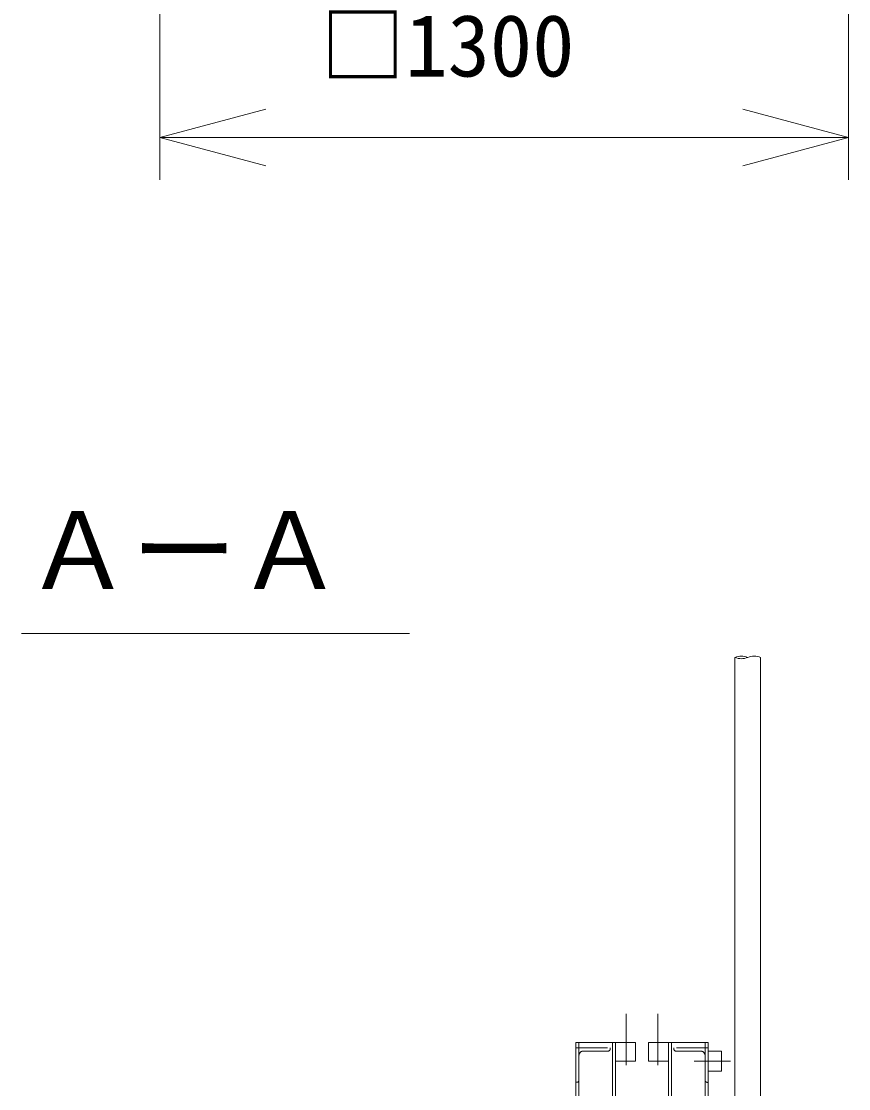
# Model space of a CAD drawing. Units: millimetres, scale not verified. Extents: x -7678 to 7678, y -9969 to 9969.
# Drawn here: x 402 to 1963, y -383 to 1631 of the extents above; entities that cross this region are included whole.
import ezdxf
from ezdxf.enums import TextEntityAlignment as Align

# ---------------------------------------------------------------- set-up
doc = ezdxf.new("R2010")
doc.units = ezdxf.units.MM
doc.header["$LTSCALE"] = 30
doc.linetypes.add('CHAIN2', pattern=[12, 9, -1, 1, -1])
doc.linetypes.add('DASHED2', pattern=[3, 2, -1])
for name, color, linetype, lineweight in [('0-1_12 常用一点鎖線', 3, 'CHAIN2', 18), ('0-2_11 常用破線', 3, 'DASHED2', 18), ('0-4_10 常用実線', 3, 'Continuous', 18), ('0-6_30 補完実線', 6, 'Continuous', 18), ('0-D_05 寸法', 7, 'Continuous', 18)]:
    doc.layers.add(name, color=color, linetype=linetype, lineweight=lineweight)
doc.styles.add('ＭＳ ゴシック', font='')
doc.styles.get('ＭＳ ゴシック').set_extended_font_data('MS Gothic')

msp = doc.modelspace()

# ---------------------------------------------------------------- linework, layer by layer
at = {"layer": '0-1_12 常用一点鎖線'}
for p, q in [((1542.85, -241.76), (1542.85, -339.03)), ((1602.85, -241.76), (1602.85, -339.03)), ((1739.74, -331.16), (1671.26, -331.16))]:
    msp.add_line(p, q, dxfattribs=at)
at = {"layer": '0-2_11 常用破線'}
for p, q in [((1453.85, -320.66), (1453.85, -367.16)), ((1508.85, -312.16), (1462.35, -312.16)), ((1636.9, -312.19), (1683.4, -312.21)), ((1691.9, -320.71), (1691.88, -367.21)), ((1449.85, -371.16), (1447.85, -371.16)), ((1695.88, -371.22), (1697.88, -371.22))]:
    msp.add_line(p, q, dxfattribs=at)
for points in [[(1447.85, -306.16), (1512.85, -306.16), (1512.85, -308.16)], [(1697.91, -306.22), (1632.91, -306.19), (1632.91, -308.19)]]:
    msp.add_lwpolyline(points, dxfattribs=at)
for centre, radius, start, end in [((1462.35, -320.66), 8.5, 90, 180), ((1508.85, -308.16), 4, 270, 0), ((1636.91, -308.19), 4, 179.97559, 269.97559), ((1683.4, -320.71), 8.5, 359.97559, 89.97559), ((1449.85, -367.16), 4, 270, 0), ((1695.88, -367.22), 4, 179.97559, 269.97559)]:
    msp.add_arc(centre, radius, start, end, dxfattribs=at)
at = {"layer": '0-4_10 常用実線'}
for p, q in [((1560.85, -296.16), (1447.85, -296.16)), ((1560.85, -296.16), (1447.85, -296.16)), ((1447.85, -1050.16), (1447.85, -296.16)), ((1560.85, -296.16), (1447.85, -296.16)), ((1453.63, -1050.16), (1453.63, -296.16)), ((1517.06, -296.16), (1517.06, -1050.16)), ((1522.85, -296.16), (1522.85, -1050.16)), ((1560.85, -296.16), (1560.85, -331.16)), ((1697.85, -296.16), (1584.85, -296.16)), ((1584.85, -296.16), (1584.85, -331.16)), ((1697.85, -296.16), (1584.85, -296.16)), ((1622.85, -1050.16), (1622.85, -296.16)), ((1628.62, -1050.16), (1628.62, -296.16)), ((1692.06, -296.16), (1692.06, -1050.16)), ((1697.85, -296.16), (1697.85, -1050.16)), ((1697.85, -312.16), (1722.85, -312.16)), ((1722.85, -312.16), (1722.85, -350.16)), ((1522.85, -331.16), (1560.85, -331.16)), ((1622.85, -331.16), (1584.85, -331.16)), ((1722.85, -350.16), (1697.85, -350.16))]:
    msp.add_line(p, q, dxfattribs=at)
at = {"layer": '0-6_30 補完実線'}
for p, q in [((1748.15, 430.84), (1748.15, -9485.16)), ((1796.75, 430.84), (1796.75, -9485.76))]:
    msp.add_line(p, q, dxfattribs=at)
for centre, start, end in [((1760.3, 402.56), 66.74604, 113.25396), ((1760.3, 459.11), 246.74604, 293.25396), ((1784.6, 402.56), 66.74604, 113.25396)]:
    msp.add_arc(centre, 30.77, start, end, dxfattribs=at)
at = {"layer": '0-D_05 寸法'}
for p, q in [((662.81, 2092.22), (662.81, 1332.03)), ((1962.81, 2092.22), (1962.81, 1332.03)), ((662.81, 1412.03), (862.81, 1412.03)), ((862.81, 1412.03), (1762.81, 1412.03)), ((1962.81, 1412.03), (1762.81, 1412.03)), ((401.54, 476.21), (1134.18, 476.21))]:
    msp.add_line(p, q, dxfattribs=at)
for points in [[(862.81, 1358.44), (662.81, 1412.03), (862.81, 1465.62)], [(1762.81, 1465.62), (1962.81, 1412.03), (1762.81, 1358.44)]]:
    msp.add_lwpolyline(points, dxfattribs=at)

# ---------------------------------------------------------------- texts
at = {"layer": '0-D_05 寸法', "style": 'ＭＳ ゴシック'}
for s, height, p in [('□1300', 117.3, (966.14, 1492.03)), ('ＡーＡ', 146.6, (409.02, 516.21))]:
    msp.add_text(s, height=height, dxfattribs=at).set_placement(p, align=Align.BOTTOM_LEFT)

doc.saveas('drawing.dxf')
